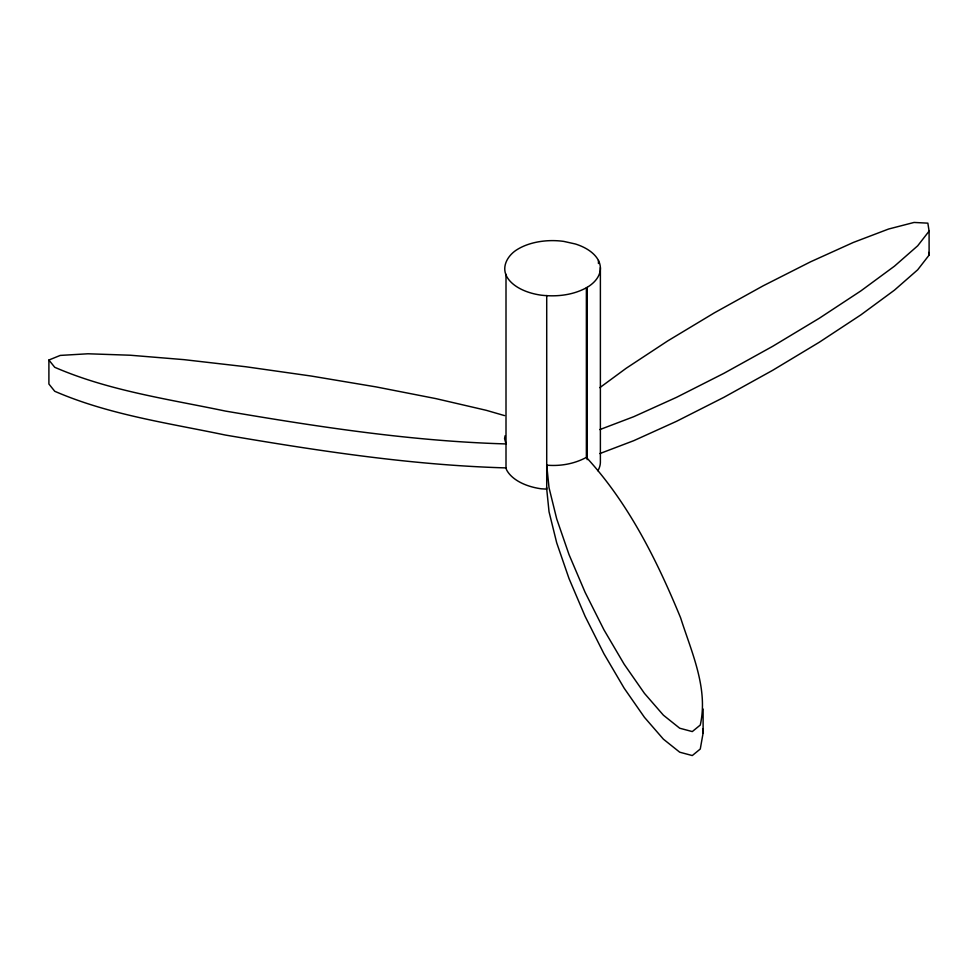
<?xml version="1.0" encoding="UTF-8"?>
<svg xmlns="http://www.w3.org/2000/svg" width="978" height="978" viewBox="0 0 978 978"><rect width="100%" height="100%" fill="white"/><g stroke="black" fill="none" stroke-linecap="round" stroke-linejoin="round"><path stroke-width="1.47" d="M586.372 457.386C628.732 503.474 656.996 560.467 680.639 617.9C691.519 652.118 708.512 688.488 700.272 725.04L692.29 731.581L679.71 728.219L663.39 715.175L644.441 693.353L624.16 664.221L603.927 629.771L585.113 592.35L569 554.526L556.702 518.853L549.037 487.765L546.714 465.161C560.296 466.372 574.331 463.902 586.372 457.386L586.372 287.74M703.109 709.038L703.109 733.011L700.272 749.014L692.29 755.554L679.71 752.192L663.39 739.16L644.441 717.326L624.16 688.194L603.927 653.744L585.113 616.336L569 578.499L556.702 542.827L549.037 511.751L546.543 487.374M505.1 435.723L504.575 438.596L506.005 443.926C411.689 441.261 318.131 426.836 225.246 411.041C167.923 399.024 108.802 390.772 54.731 367.288L48.9 360.026L60.233 355.417L87.959 353.779L130.172 355.222L184.011 359.647L245.796 366.75L311.322 376.053L376.127 386.909L435.797 398.596L486.249 410.308L504.562 415.613M599.832 387.655L626.201 368.254L667.742 340.906L714.466 312.789L763.158 285.82L810.517 261.835L853.317 242.458L888.623 229.023L914.051 222.446L927.853 223.155L929.1 231.126L917.694 245.808L894.43 266.199L860.872 290.906L819.319 318.241L772.608 346.359L723.916 373.327L676.556 397.325L633.756 416.689L599.856 429.586M929.1 231.126L929.1 255.111L917.694 269.794L894.43 290.173L860.872 314.879L819.319 342.227L772.608 370.344L723.916 397.312L676.556 421.298L633.756 440.675L599.856 453.572M587.167 287.361C573.255 295.16 556.849 296.994 541.189 295.173A47.922 27.665 0 0 1 506.506 276.089C501.249 265.6 508.633 254.451 517.778 249.194A47.922 27.665 0 0 1 563.756 241.395L575.419 243.999A47.922 27.665 0 0 1 587.167 287.361L587.167 459.648M546.714 295.515L546.714 489.134L541.189 488.792A47.922 27.665 0 0 1 506.506 469.709L506.005 467.9C411.689 465.247 318.131 450.821 225.246 435.027C167.923 422.997 108.802 414.758 54.731 391.273L48.9 384.012L48.9 360.026M928.684 252.446L929.1 255.111M702.669 728.708L703.109 733.011M600.382 267.617L600.382 461.237A47.922 27.665 0 0 1 597.888 470.736M598.45 260.478L598.45 263.51M506.005 274.28L506.005 467.9"/></g></svg>
